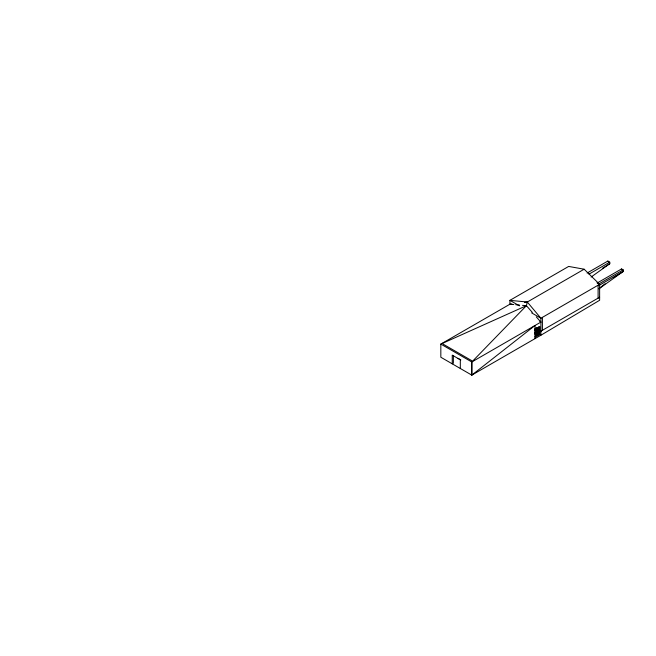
<?xml version="1.0" encoding="UTF-8"?>
<svg xmlns="http://www.w3.org/2000/svg" width="656" height="656" viewBox="0 0 656 656"><rect width="100%" height="100%" fill="white"/><g stroke="black" fill="none" stroke-linecap="round" stroke-linejoin="round"><path stroke-width="0.98" d="M535.05 338.611L535.05 325.466L471.803 375.125L471.812 361.981L526.415 305.688L527.309 302.022L584.143 269.206L599.633 284.319L599.633 300.259L540.897 335.241L471.803 375.125L440.832 357.241L440.832 344.097L509.917 304.212L511.852 303.966M535.017 331.091L538.789 333.273L538.248 334.281L535.263 332.535M599.6 288.132L605.111 283.728M591.105 277.045L609.818 263.679L602.388 268.329M598.862 288.87L623.2 271.469L623.2 269.878L621.568 268.935L597.345 282.925M613.713 277.521L616.304 275.873M618.026 274.774L623.2 271.469L621.568 268.935M542.414 330.239L540.897 331.157L599.633 297.242L598.108 298.086L598.108 285.204M587.095 273.044L607.858 261.055L609.76 262.154L609.76 263.712M588.998 274.142L609.76 262.154M598.969 283.868L623.2 269.878M598.969 285.458L623.2 271.469M460.315 368.492L460.315 359.791L452.246 355.134L452.246 363.834L453.37 363.186L453.37 355.454M471.803 375.125L471.812 361.981L540.897 322.096L536.288 316.873M535.05 329.263L539.806 326.524L539.806 334.576L535.05 337.315M538.789 333.273L538.232 334.445L536.797 333.42M534.829 336.274L538.789 333.986L539.806 334.576M534.632 332.863L537.641 334.593L537.641 335.118L537.051 335.454L534.796 334.15M532.336 312.404L526.415 305.688L440.832 344.097L471.812 361.981M524.415 302.391L527.309 302.022L540.897 318.234L540.897 335.241M513.796 304.556L509.917 304.212L509.917 300.35L568.662 266.434L584.143 269.206M515.739 304.737L519.618 305.081M522.529 305.343L526.415 305.688M527.309 302.022L509.917 300.35L519.445 305.852M596.985 282.785L599.633 284.319L540.897 318.234L531.672 312.904M539.88 321.506L540.897 322.096M536.116 327.524L539.199 329.304M536.124 328.402L539.216 330.189M539.125 330.796L535.353 328.623L534.73 328.976L539.257 331.592M538.789 331.165L539.806 331.747M534.73 329.706L539.257 332.313M535.017 330.411L538.789 332.592M535.239 331.838L538.256 333.584L538.248 334.281L538.789 333.986L538.789 326.811M534.632 333.379L537.641 335.118M443.185 344.162L471.91 360.751M457.978 358.315L460.84 359.972M607.858 261.055L608.809 262.384M542.414 317.356L542.414 330.337"/></g></svg>
